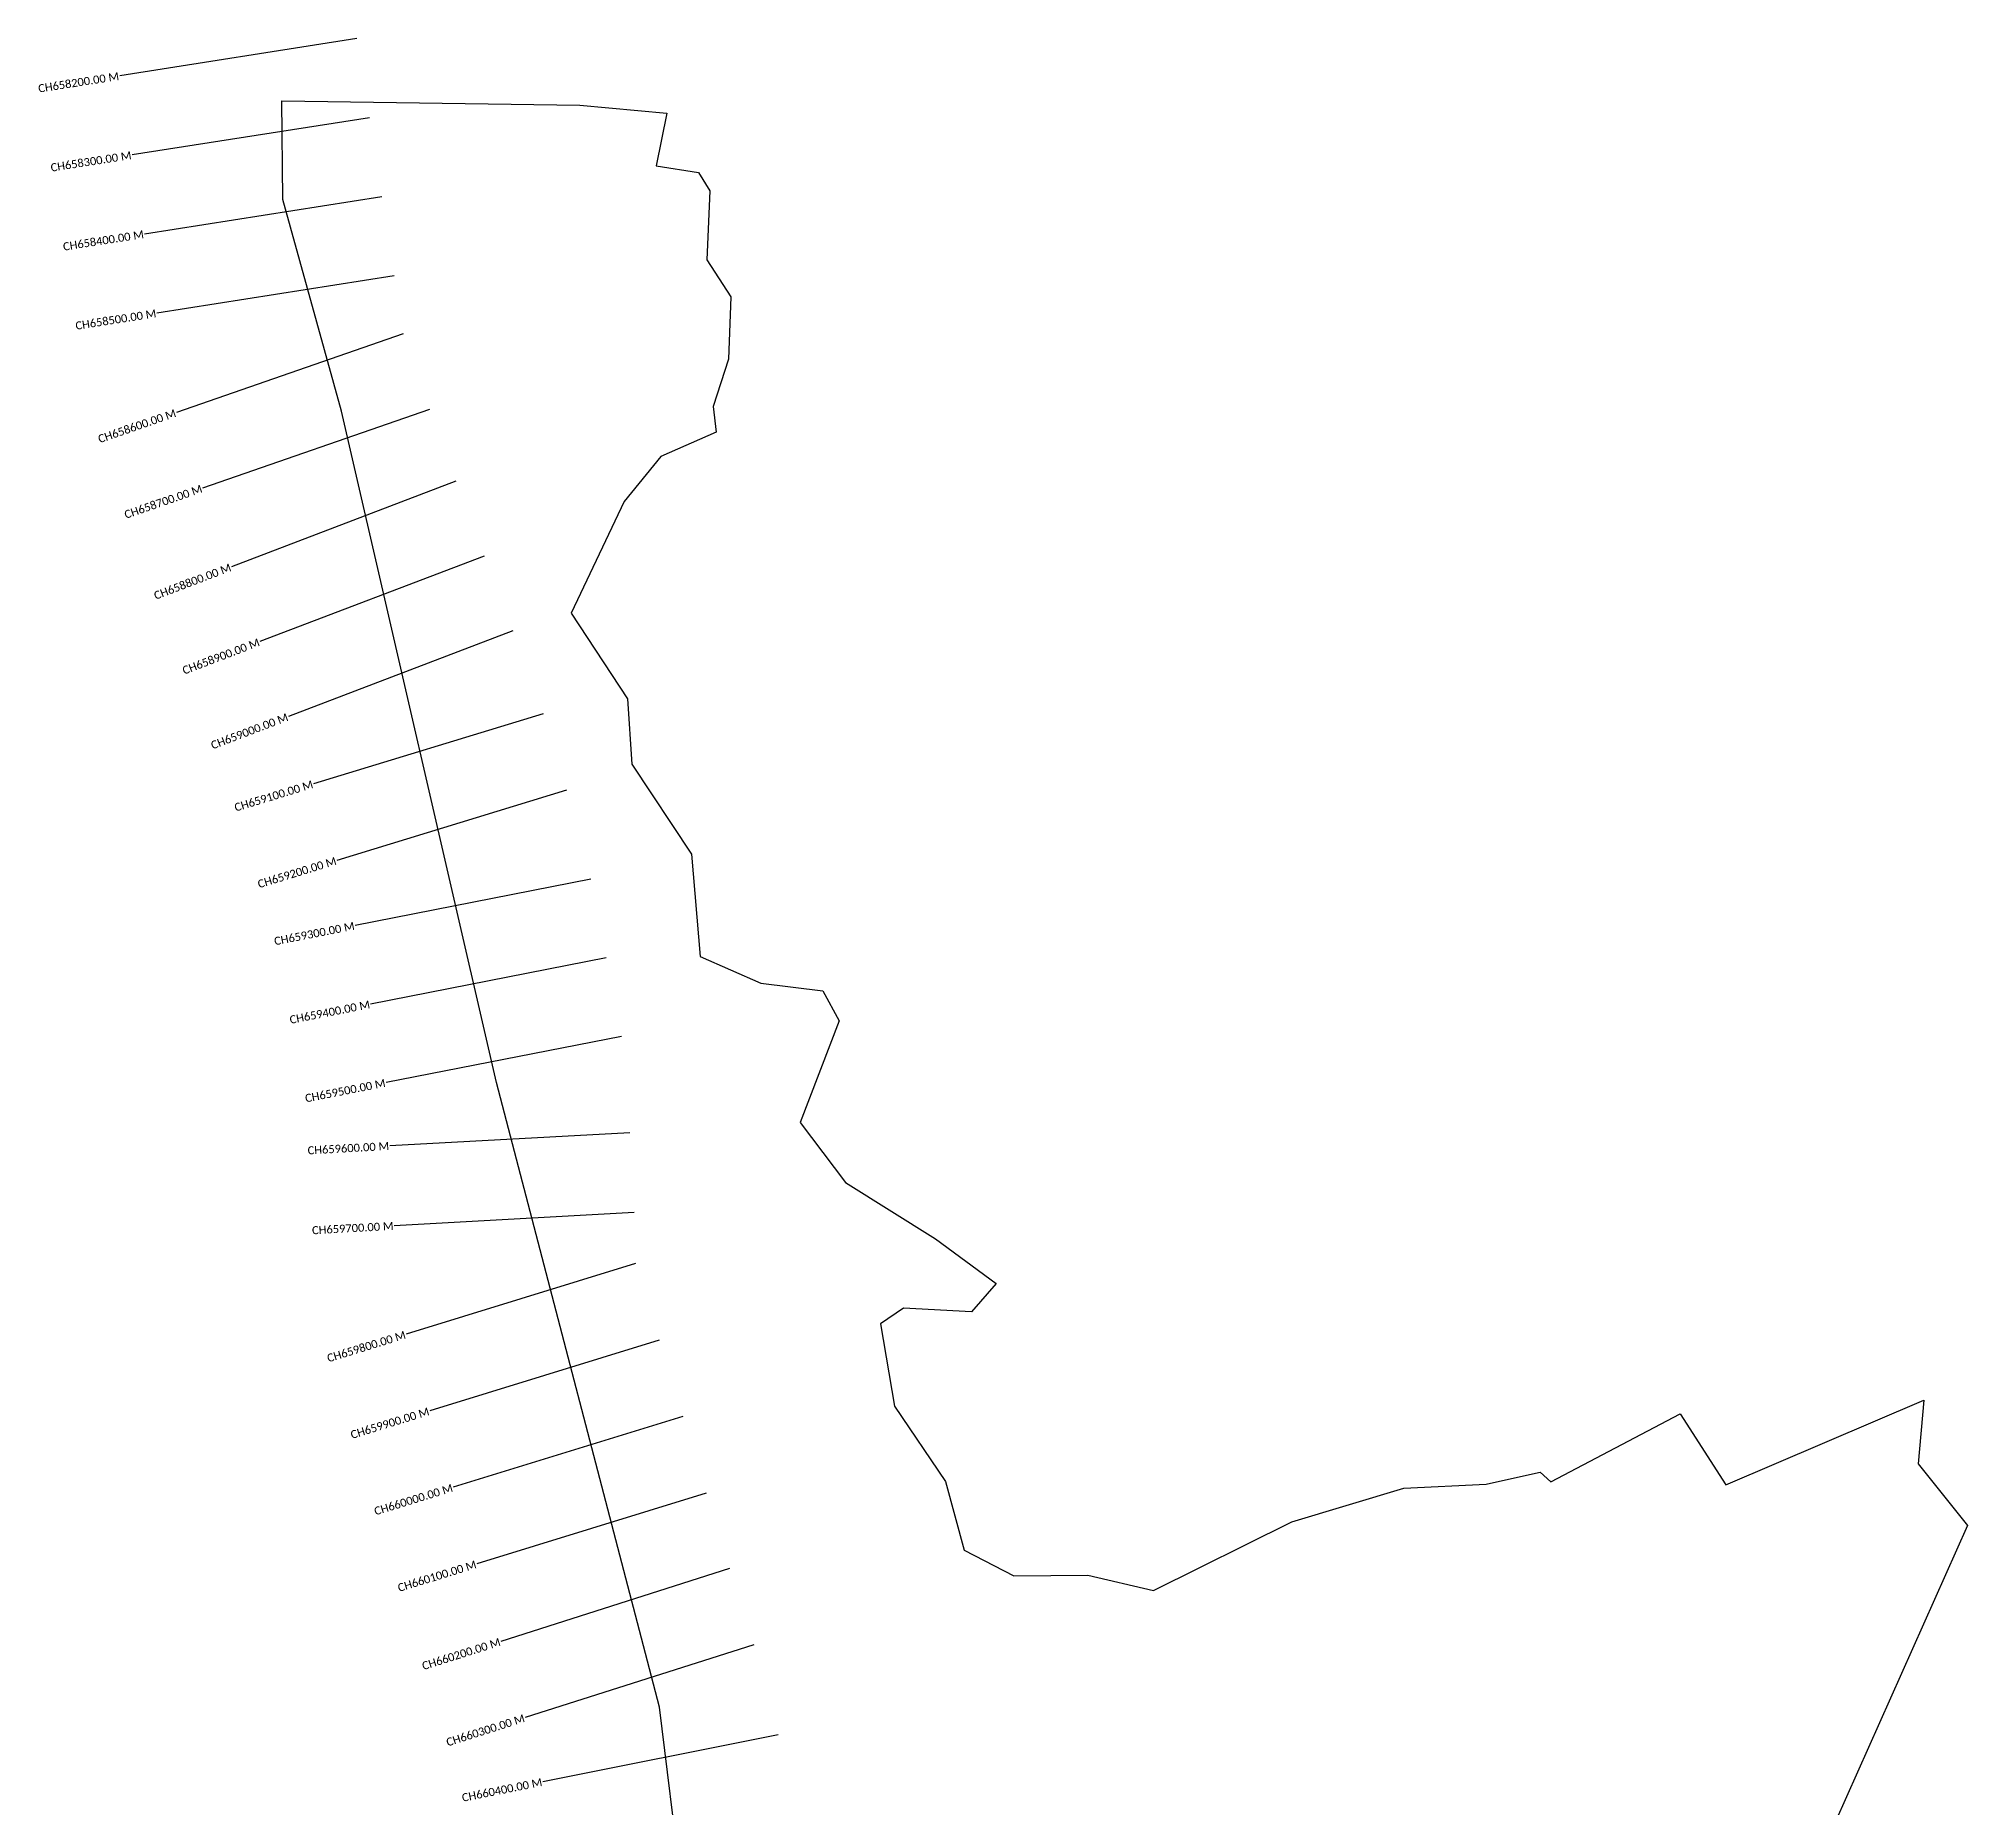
# Model space of a CAD drawing. Header units: metres. Extents: x 333677 to 336087, y 1779302 to 1787564.
# Drawn here: x 333677 to 336087, y 1785355 to 1787564 of the extents above; entities that cross this region are included whole.
import ezdxf
from ezdxf.enums import TextEntityAlignment as Align

# ---------------------------------------------------------------- set-up
doc = ezdxf.new("R2010")
doc.units = ezdxf.units.M
doc.layers.add('CS', color=134, linetype='Continuous')
doc.layers.add('CSMark', color=6, linetype='Continuous')
doc.styles.add('Legend', font='calibri.ttf')

msp = doc.modelspace()

# ---------------------------------------------------------------- linework, layer by layer
at = {"color": 3}
for points in [[(333981.4, 1787485.7), (334353.8, 1787480.5), (334462.6, 1787470.5), (334448.9, 1787404.7), (334501.9, 1787396.4), (334516.3, 1787373.5), (334512.5, 1787287.3), (334542.5, 1787241.3), (334539.5, 1787163.2), (334520.2, 1787104.1), (334523.9, 1787071.9), (334455.1, 1787041.6), (334409, 1786985.4), (334342.7, 1786846.2), (334413.3, 1786739.1), (334418.7, 1786657.6), (334493.1, 1786545.2), (334503.9, 1786417.4), (334579.7, 1786384), (334657.3, 1786374.4), (334677.6, 1786336.9), (334629.1, 1786209.8), (334685.6, 1786134.9), (334798.2, 1786064.6), (334874, 1786008.9), (334842.9, 1785973.5), (334758.3, 1785977.9), (334729.2, 1785958.3), (334747, 1785855.7), (334810.8, 1785761.5), (334833.8, 1785675.8), (334895.9, 1785643.7), (334988.6, 1785644.7), (335070.5, 1785625.5), (335243.3, 1785711), (335383.4, 1785753.1), (335486, 1785758.1), (335551.6, 1785772.9), (335553.8, 1785773.4), (335567.1, 1785761.1), (335728.6, 1785846), (335785.8, 1785757.4), (336033, 1785863), (336026, 1785783.6), (336087.5, 1785706.7), (335840.3, 1785152)], [(335086, 1782531), (334897.1, 1783489.6), (334880.6, 1783512.9), (334847.3, 1783615.1), (334839, 1783848.1), (334802.7, 1783849.4), (334799, 1783927.5), (334763.6, 1783934.9), (334710.7, 1784196.7), (334752.5, 1784198.7), (334664.1, 1784420.4), (334642.1, 1784421.9), (334534.3, 1784820.3), (334453.4, 1785479.8), (334249.4, 1786259.8), (334056, 1787098.4), (333982.7, 1787362.8), (333981.4, 1787485.7)]]:
    msp.add_lwpolyline(points, dxfattribs=at)
at = {"layer": 'CS'}
for p, q in [((334075.2, 1787563.6), (333778.8, 1787517.1)), ((334090.7, 1787464.8), (333794.3, 1787418.3)), ((334106.2, 1787366), (333809.8, 1787319.5)), ((334121.7, 1787267.2), (333825.3, 1787220.7)), ((334133.1, 1787194.8), (333849.6, 1787096.7)), ((334165.8, 1787100.3), (333882.3, 1787002.2)), ((334198.7, 1787010.8), (333918.3, 1786904)), ((334234.3, 1786917.3), (333953.9, 1786810.6)), ((334269.9, 1786823.9), (333989.5, 1786717.1)), ((334307.9, 1786720.5), (334020.9, 1786633)), ((334337, 1786624.9), (334050.1, 1786537.3)), ((334367.4, 1786513.7), (334073, 1786455.9)), ((334386.7, 1786415.6), (334092.3, 1786357.8)), ((334405.9, 1786317.5), (334111.6, 1786259.7)), ((334416, 1786197.2), (334116.4, 1786180.7)), ((334421.5, 1786097.4), (334121.9, 1786080.8)), ((334423.4, 1786033.7), (334136.7, 1785945.4)), ((334452.8, 1785938.1), (334166.1, 1785849.8)), ((334482.3, 1785842.6), (334195.5, 1785754.3)), ((334511.7, 1785747), (334225, 1785658.7)), ((334540.9, 1785652.8), (334255, 1785561.9)), ((334571.2, 1785557.5), (334285.3, 1785466.6)), ((334601.7, 1785445), (334307.5, 1785386.5))]:
    msp.add_line(p, q, dxfattribs=at)

# ---------------------------------------------------------------- texts
at = {"layer": 'CSMark', "style": 'Legend'}
for s, rotation, p in [('CH658200.00 M', 8.9213, (333777.8, 1787516.9)), ('CH658300.00 M', 8.9213, (333793.3, 1787418.1)), ('CH658400.00 M', 8.9213, (333808.8, 1787319.4)), ('CH658500.00 M', 8.9213, (333824.3, 1787220.6)), ('CH658600.00 M', 19.0987, (333848.6, 1787096.4)), ('CH658700.00 M', 19.0987, (333881.4, 1787001.9)), ('CH658800.00 M', 20.8502, (333917.4, 1786903.7)), ('CH658900.00 M', 20.8502, (333953, 1786810.2)), ('CH659000.00 M', 20.8502, (333988.6, 1786716.8)), ('CH659100.00 M', 16.9655, (334020, 1786632.7)), ('CH659200.00 M', 16.9655, (334049.1, 1786537)), ('CH659300.00 M', 11.1085, (334072, 1786455.7)), ('CH659400.00 M', 11.1085, (334091.3, 1786357.6)), ('CH659500.00 M', 11.1085, (334110.6, 1786259.5)), ('CH659600.00 M', 3.1566, (334115.4, 1786180.6)), ('CH659700.00 M', 3.1566, (334120.9, 1786080.8)), ('CH659800.00 M', 17.1224, (334135.7, 1785945.1)), ('CH659900.00 M', 17.1224, (334165.1, 1785849.5)), ('CH660000.00 M', 17.1224, (334194.6, 1785754)), ('CH660100.00 M', 17.1224, (334224, 1785658.4)), ('CH660200.00 M', 17.6343, (334254.1, 1785561.6)), ('CH660300.00 M', 17.6343, (334284.4, 1785466.3)), ('CH660400.00 M', 11.2369, (334306.5, 1785386.3))]:
    msp.add_text(s, height=10, rotation=rotation, dxfattribs=at).set_placement(p, align=Align.MIDDLE_RIGHT)

doc.saveas('drawing.dxf')
